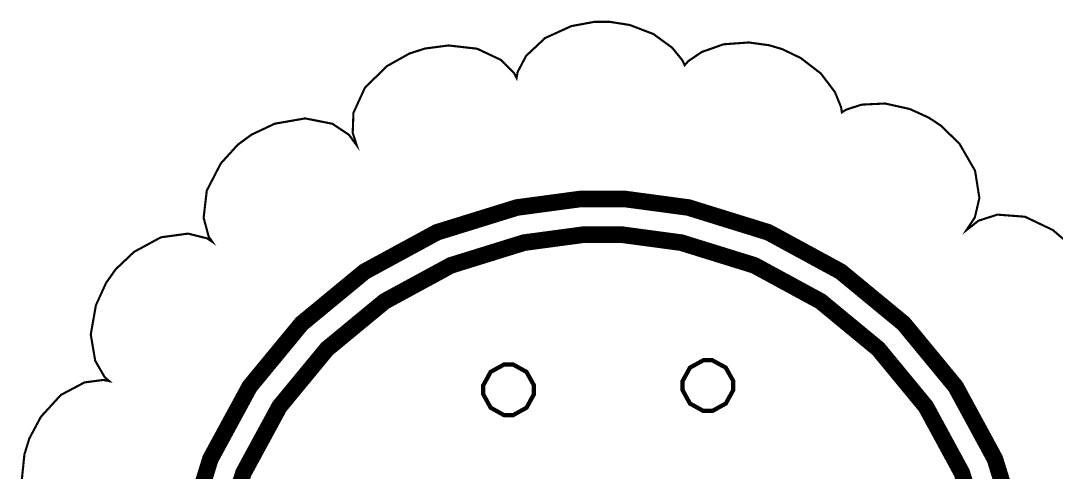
# Model space of a CAD drawing. Extents: x 0.7 to 27.4, y 1.6 to 10.2.
# Drawn here: x 2.81 to 4.103, y 5.943 to 6.507 of the extents above; entities that cross this region are included whole.
import ezdxf

# ---------------------------------------------------------------- set-up
doc = ezdxf.new("R2010")
doc.units = 0
doc.header["$MEASUREMENT"] = 0
doc.layers.add('Layer1', color=50, linetype='Continuous')

msp = doc.modelspace()

# ---------------------------------------------------------------- linework, layer by layer
at = {"color": 0}
for points, const_width in [([(2.81108, 5.93386), (2.8144, 5.96588), (2.81754, 5.97592), (2.82047, 5.98557), (2.83496, 6.01269), (2.85997, 6.04004), (2.88943, 6.05561), (2.91292, 6.05871), (2.92031, 6.05724), (2.91465, 6.06218), (2.90278, 6.08274), (2.89725, 6.11556), (2.90369, 6.15201), (2.91644, 6.18001), (2.92231, 6.18821), (2.92231, 6.18821), (2.92231, 6.18826), (2.92231, 6.18826), (2.92828, 6.19678), (2.95139, 6.21869), (2.98492, 6.23687), (3.01882, 6.24149), (3.04269, 6.23551), (3.0491, 6.23122), (3.04465, 6.23757), (3.03825, 6.26129), (3.04221, 6.29525), (3.05974, 6.32915), (3.08117, 6.35271), (3.08957, 6.35883), (3.09804, 6.36507), (3.12717, 6.37875), (3.1651, 6.38536), (3.199, 6.37869), (3.21972, 6.36496), (3.22439, 6.35867), (3.22439, 6.35867), (3.22694, 6.35519), (3.22954, 6.35167), (3.22954, 6.35167), (3.22954, 6.35167), (3.22819, 6.35585), (3.22689, 6.35997), (3.22689, 6.35997), (3.2245, 6.3674), (3.22542, 6.39225), (3.23975, 6.42367), (3.26725, 6.45063), (3.29531, 6.46636), (3.30533, 6.46957), (3.31461, 6.4726), (3.34418, 6.47646), (3.37999, 6.47239), (3.40944, 6.4585), (3.42583, 6.44239), (3.42925, 6.43587), (3.43044, 6.44308), (3.44114, 6.46349), (3.4649, 6.48574), (3.49767, 6.50065), (3.52696, 6.50603), (3.53678, 6.50603), (3.53678, 6.50603), (3.54525, 6.50603), (3.57064, 6.50201), (3.60021, 6.49072), (3.62369, 6.47358), (3.63644, 6.45779), (3.63926, 6.45182), (3.64361, 6.45676), (3.66037, 6.46821), (3.68778, 6.47792), (3.71935, 6.48019), (3.74485, 6.47672), (3.75299, 6.47428), (3.76107, 6.4719), (3.78429, 6.46072), (3.8094, 6.4414), (3.82693, 6.41824), (3.83464, 6.39942), (3.83561, 6.3929), (3.84119, 6.39638), (3.86051, 6.40256), (3.8896, 6.40397), (3.92046, 6.39708), (3.94396, 6.38644), (3.95107, 6.38178), (3.95979, 6.37603), (3.98269, 6.3534), (4.00201, 6.32004), (4.00743, 6.28597), (4.00174, 6.26172), (3.99744, 6.25521), (3.99744, 6.25521), (3.99436, 6.25054), (3.99126, 6.24582), (3.99126, 6.24582), (3.99126, 6.24582), (3.99571, 6.24929), (4.00017, 6.25276), (4.00017, 6.25276), (4.00629, 6.2576), (4.02994, 6.26519), (4.06435, 6.26253), (4.09912, 6.24599), (4.12354, 6.22504)], 0.00266), ([(4.05778, 5.86025), (4.02681, 5.96007), (3.97775, 6.0504), (3.91282, 6.12913), (3.8341, 6.19407), (3.74376, 6.24311), (3.64393, 6.27408), (3.56353, 6.28489), (3.53678, 6.28489), (3.53678, 6.28489), (3.50999, 6.28489), (3.42958, 6.27408), (3.32975, 6.24311), (3.23942, 6.19407), (3.16069, 6.12913), (3.09576, 6.0504), (3.04671, 5.96007), (3.01574, 5.86025)], 0.02067), ([(4.05778, 5.86025), (4.02681, 5.96007), (3.97775, 6.0504), (3.91282, 6.12913), (3.8341, 6.19407), (3.74376, 6.24311), (3.64393, 6.27408), (3.56353, 6.28489), (3.53678, 6.28489), (3.53678, 6.28489), (3.50999, 6.28489), (3.42958, 6.27408), (3.32975, 6.24311), (3.23942, 6.19407), (3.16069, 6.12913), (3.09576, 6.0504), (3.04671, 5.96007), (3.01574, 5.86025)], 0.02067), ([(4.05778, 5.86025), (4.02681, 5.96007), (3.97775, 6.0504), (3.91282, 6.12913), (3.8341, 6.19407), (3.74376, 6.24311), (3.64393, 6.27408), (3.56353, 6.28489), (3.53678, 6.28489), (3.53678, 6.28489), (3.50999, 6.28489), (3.42958, 6.27408), (3.32975, 6.24311), (3.23942, 6.19407), (3.16069, 6.12913), (3.09576, 6.0504), (3.04671, 5.96007), (3.01574, 5.86025)], 0.02067), ([(4.05778, 5.86025), (4.02681, 5.96007), (3.97775, 6.0504), (3.91282, 6.12913), (3.8341, 6.19407), (3.74376, 6.24311), (3.64393, 6.27408), (3.56353, 6.28489), (3.53678, 6.28489), (3.53678, 6.28489), (3.50999, 6.28489), (3.42958, 6.27408), (3.32975, 6.24311), (3.23942, 6.19407), (3.16069, 6.12913), (3.09576, 6.0504), (3.04671, 5.96007), (3.01574, 5.86025)], 0.02067), ([(4.05778, 5.86025), (4.02681, 5.96007), (3.97775, 6.0504), (3.91282, 6.12913), (3.8341, 6.19407), (3.74376, 6.24311), (3.64393, 6.27408), (3.56353, 6.28489), (3.53678, 6.28489), (3.53678, 6.28489), (3.50999, 6.28489), (3.42958, 6.27408), (3.32975, 6.24311), (3.23942, 6.19407), (3.16069, 6.12913), (3.09576, 6.0504), (3.04671, 5.96007), (3.01574, 5.86025)], 0.02067), ([(4.05778, 5.86025), (4.02681, 5.96007), (3.97775, 6.0504), (3.91282, 6.12913), (3.8341, 6.19407), (3.74376, 6.24311), (3.64393, 6.27408), (3.56353, 6.28489), (3.53678, 6.28489), (3.53678, 6.28489), (3.50999, 6.28489), (3.42958, 6.27408), (3.32975, 6.24311), (3.23942, 6.19407), (3.16069, 6.12913), (3.09576, 6.0504), (3.04671, 5.96007), (3.01574, 5.86025)], 0.02067), ([(4.05778, 5.86025), (4.02681, 5.96007), (3.97775, 6.0504), (3.91282, 6.12913), (3.8341, 6.19407), (3.74376, 6.24311), (3.64393, 6.27408), (3.56353, 6.28489), (3.53678, 6.28489), (3.53678, 6.28489), (3.50999, 6.28489), (3.42958, 6.27408), (3.32975, 6.24311), (3.23942, 6.19407), (3.16069, 6.12913), (3.09576, 6.0504), (3.04671, 5.96007), (3.01574, 5.86025)], 0.02067), ([(4.05778, 5.86019), (4.02681, 5.96007), (3.97775, 6.0504), (3.91282, 6.12913), (3.8341, 6.19407), (3.74376, 6.24311), (3.64393, 6.27408), (3.56353, 6.28489), (3.53678, 6.28489), (3.53678, 6.28489), (3.50999, 6.28489), (3.42958, 6.27408), (3.32975, 6.24311), (3.23942, 6.19407), (3.16069, 6.12913), (3.09576, 6.0504), (3.04671, 5.96007), (3.01574, 5.86025)], 0.02067), ([(4.05778, 5.86019), (4.02681, 5.96007), (3.97775, 6.0504), (3.91282, 6.12913), (3.8341, 6.19407), (3.74376, 6.24311), (3.64393, 6.27408), (3.56353, 6.28489), (3.53678, 6.28489), (3.53678, 6.28489), (3.50999, 6.28489), (3.42958, 6.27408), (3.32975, 6.24311), (3.23942, 6.19407), (3.16069, 6.12913), (3.09576, 6.0504), (3.04671, 5.96007), (3.01574, 5.86019)], 0.02067), ([(4.05778, 5.86019), (4.02681, 5.96007), (3.97775, 6.0504), (3.91282, 6.12913), (3.8341, 6.19407), (3.74376, 6.24311), (3.64393, 6.27408), (3.56353, 6.28489), (3.53678, 6.28489), (3.53678, 6.28489), (3.50999, 6.28489), (3.42958, 6.27408), (3.32975, 6.24311), (3.23942, 6.19407), (3.16069, 6.12913), (3.09576, 6.0504), (3.04671, 5.96007), (3.01574, 5.86019)], 0.02067), ([(4.05778, 5.86019), (4.02681, 5.96007), (3.97775, 6.0504), (3.91282, 6.12913), (3.8341, 6.19407), (3.74376, 6.24311), (3.64393, 6.27408), (3.56353, 6.28489), (3.53678, 6.28489), (3.53678, 6.28489), (3.50999, 6.28489), (3.42958, 6.27408), (3.32975, 6.24311), (3.23942, 6.19407), (3.16069, 6.12913), (3.09576, 6.0504), (3.04671, 5.96007), (3.01574, 5.86019)], 0.02067), ([(4.05778, 5.86019), (4.02681, 5.96001), (3.97775, 6.0504), (3.91282, 6.12913), (3.8341, 6.19407), (3.74376, 6.24311), (3.64393, 6.27408), (3.56353, 6.28489), (3.53678, 6.28489), (3.53678, 6.28489), (3.50999, 6.28489), (3.42958, 6.27408), (3.32975, 6.24311), (3.23942, 6.19407), (3.16069, 6.12913), (3.09576, 6.0504), (3.04671, 5.96001), (3.01574, 5.86019)], 0.02067), ([(4.05778, 5.86019), (4.02681, 5.96001), (3.97775, 6.0504), (3.91282, 6.12913), (3.8341, 6.19407), (3.74376, 6.24311), (3.64393, 6.27408), (3.56353, 6.28489), (3.53678, 6.28489), (3.53678, 6.28489), (3.50999, 6.28489), (3.42958, 6.27408), (3.32975, 6.24311), (3.23942, 6.19407), (3.16069, 6.12913), (3.09576, 6.0504), (3.04671, 5.96001), (3.01574, 5.86019)], 0.02067), ([(4.05778, 5.86019), (4.02681, 5.96001), (3.97775, 6.0504), (3.91282, 6.12913), (3.8341, 6.19407), (3.74376, 6.24311), (3.64393, 6.27408), (3.56353, 6.28489), (3.53678, 6.28489), (3.53678, 6.28489), (3.50999, 6.28489), (3.42958, 6.27408), (3.32975, 6.24311), (3.23942, 6.19407), (3.16069, 6.12913), (3.09576, 6.0504), (3.04671, 5.96001), (3.01574, 5.86019)], 0.02067), ([(4.05778, 5.86019), (4.02681, 5.96001), (3.97775, 6.05035), (3.91282, 6.12907), (3.8341, 6.19401), (3.74376, 6.24306), (3.64393, 6.27403), (3.56353, 6.28483), (3.53678, 6.28483), (3.53678, 6.28483), (3.50999, 6.28483), (3.42958, 6.27403), (3.32975, 6.24306), (3.23942, 6.19401), (3.16069, 6.12907), (3.09576, 6.05035), (3.04671, 5.96001), (3.01574, 5.86019)], 0.02067), ([(4.05778, 5.86019), (4.02681, 5.96001), (3.97775, 6.05035), (3.91282, 6.12907), (3.8341, 6.19401), (3.74376, 6.24306), (3.64393, 6.27403), (3.56353, 6.28483), (3.53678, 6.28483), (3.53678, 6.28483), (3.50999, 6.28483), (3.42958, 6.27403), (3.32975, 6.24306), (3.23942, 6.19401), (3.16069, 6.12907), (3.09576, 6.05035), (3.04671, 5.96001), (3.01574, 5.86019)], 0.02067), ([(4.05778, 5.86019), (4.02681, 5.96001), (3.97775, 6.05035), (3.91282, 6.12907), (3.8341, 6.19401), (3.74376, 6.24306), (3.64393, 6.27403), (3.56353, 6.28483), (3.53678, 6.28483), (3.53678, 6.28483), (3.50999, 6.28483), (3.42958, 6.27403), (3.32975, 6.24306), (3.23942, 6.19401), (3.16069, 6.12907), (3.09576, 6.05035), (3.04671, 5.96001), (3.01574, 5.86019)], 0.02067), ([(4.05778, 5.86019), (4.02681, 5.96001), (3.97775, 6.05035), (3.91282, 6.12907), (3.8341, 6.19401), (3.74376, 6.24306), (3.64393, 6.27403), (3.56353, 6.28483), (3.53678, 6.28483), (3.53678, 6.28483), (3.50999, 6.28483), (3.42958, 6.27403), (3.32975, 6.24306), (3.23942, 6.19401), (3.16069, 6.12907), (3.09576, 6.05035), (3.04671, 5.96001), (3.01574, 5.86019)], 0.02067), ([(4.05778, 5.86019), (4.02681, 5.96001), (3.97775, 6.05035), (3.91282, 6.12907), (3.8341, 6.19401), (3.74376, 6.24306), (3.64393, 6.27403), (3.56353, 6.28483), (3.53678, 6.28483), (3.53678, 6.28483), (3.50999, 6.28483), (3.42958, 6.27403), (3.32975, 6.24306), (3.23942, 6.19401), (3.16069, 6.12907), (3.09576, 6.05035), (3.04671, 5.96001), (3.01574, 5.86019)], 0.02067), ([(4.05778, 5.86019), (4.02681, 5.96001), (3.97775, 6.05035), (3.91282, 6.12907), (3.8341, 6.19401), (3.74376, 6.24306), (3.64393, 6.27403), (3.56353, 6.28483), (3.53678, 6.28483), (3.53678, 6.28483), (3.50999, 6.28483), (3.42958, 6.27403), (3.32975, 6.24306), (3.23942, 6.19401), (3.16069, 6.12907), (3.09576, 6.05035), (3.04671, 5.96001), (3.01574, 5.86019)], 0.02067), ([(4.05778, 5.86019), (4.02681, 5.96001), (3.97775, 6.05035), (3.91282, 6.12907), (3.8341, 6.19401), (3.74376, 6.24306), (3.64393, 6.27403), (3.56353, 6.28483), (3.53678, 6.28483), (3.53678, 6.28483), (3.50999, 6.28483), (3.42958, 6.27403), (3.32975, 6.24306), (3.23942, 6.19401), (3.16069, 6.12907), (3.09576, 6.05035), (3.04671, 5.96001), (3.01574, 5.86019)], 0.02067), ([(3.53678, 6.28489), (3.53678, 6.28483)], 0.02067), ([(4.01389, 5.85124), (3.98551, 5.94265), (3.9406, 6.02539), (3.88113, 6.0975), (3.80908, 6.15696), (3.72635, 6.20188), (3.63493, 6.23025), (3.56131, 6.24013), (3.53678, 6.24013), (3.53678, 6.24013), (3.51221, 6.24013), (3.43858, 6.23025), (3.34717, 6.20188), (3.26443, 6.15696), (3.19239, 6.0975), (3.13292, 6.02539), (3.088, 5.94265), (3.05963, 5.85124)], 0.02067), ([(4.01389, 5.85124), (3.98551, 5.94265), (3.9406, 6.02539), (3.88113, 6.0975), (3.80908, 6.15696), (3.72635, 6.20188), (3.63493, 6.23025), (3.56131, 6.24013), (3.53678, 6.24013), (3.53678, 6.24013), (3.51221, 6.24013), (3.43858, 6.23025), (3.34717, 6.20188), (3.26443, 6.15696), (3.19239, 6.0975), (3.13292, 6.02539), (3.088, 5.94265), (3.05963, 5.85124)], 0.02067), ([(4.01389, 5.85124), (3.98551, 5.94265), (3.9406, 6.02539), (3.88113, 6.0975), (3.80908, 6.15696), (3.72635, 6.20188), (3.63493, 6.23025), (3.56131, 6.24013), (3.53678, 6.24013), (3.53678, 6.24013), (3.51221, 6.24013), (3.43858, 6.23025), (3.34717, 6.20188), (3.26443, 6.15696), (3.19239, 6.0975), (3.13292, 6.02539), (3.088, 5.94265), (3.05963, 5.85124)], 0.02067), ([(4.01389, 5.85124), (3.98551, 5.94265), (3.9406, 6.02539), (3.88113, 6.09744), (3.80908, 6.1569), (3.72635, 6.20182), (3.63493, 6.23019), (3.56131, 6.24007), (3.53678, 6.24007), (3.53678, 6.24007), (3.51221, 6.24007), (3.43858, 6.23019), (3.34717, 6.20182), (3.26443, 6.1569), (3.19239, 6.09744), (3.13292, 6.02539), (3.088, 5.94265), (3.05963, 5.85124)], 0.02067), ([(4.01389, 5.85124), (3.98551, 5.94265), (3.9406, 6.02539), (3.88113, 6.09744), (3.80908, 6.1569), (3.72635, 6.20182), (3.63493, 6.23019), (3.56131, 6.24007), (3.53678, 6.24007), (3.53678, 6.24007), (3.51221, 6.24007), (3.43858, 6.23019), (3.34717, 6.20182), (3.26443, 6.1569), (3.19239, 6.09744), (3.13292, 6.02539), (3.088, 5.94265), (3.05963, 5.85124)], 0.02067), ([(4.01389, 5.85124), (3.98551, 5.94265), (3.9406, 6.02539), (3.88113, 6.09744), (3.80908, 6.1569), (3.72635, 6.20182), (3.63493, 6.23019), (3.56131, 6.24007), (3.53678, 6.24007), (3.53678, 6.24007), (3.51221, 6.24007), (3.43858, 6.23019), (3.34717, 6.20182), (3.26443, 6.1569), (3.19239, 6.09744), (3.13292, 6.02539), (3.088, 5.94265), (3.05963, 5.85124)], 0.02067), ([(4.01389, 5.85124), (3.98551, 5.94265), (3.9406, 6.02539), (3.88113, 6.09744), (3.80908, 6.1569), (3.72635, 6.20182), (3.63493, 6.23019), (3.56131, 6.24007), (3.53678, 6.24007), (3.53678, 6.24007), (3.51221, 6.24007), (3.43858, 6.23019), (3.34717, 6.20182), (3.26443, 6.1569), (3.19239, 6.09744), (3.13292, 6.02539), (3.088, 5.94265), (3.05963, 5.85124)], 0.02067), ([(4.01389, 5.85124), (3.98551, 5.94265), (3.9406, 6.02539), (3.88113, 6.09744), (3.80908, 6.1569), (3.72635, 6.20182), (3.63493, 6.23019), (3.56131, 6.24007), (3.53678, 6.24007), (3.53678, 6.24007), (3.51221, 6.24007), (3.43858, 6.23019), (3.34717, 6.20182), (3.26443, 6.1569), (3.19239, 6.09744), (3.13292, 6.02539), (3.088, 5.94265), (3.05963, 5.85124)], 0.02067), ([(4.01389, 5.85118), (3.98551, 5.9426), (3.9406, 6.02533), (3.88113, 6.09744), (3.80908, 6.1569), (3.72635, 6.20182), (3.63493, 6.23019), (3.56131, 6.24007), (3.53678, 6.24007), (3.53678, 6.24007), (3.51221, 6.24007), (3.43858, 6.23019), (3.34717, 6.20182), (3.26443, 6.1569), (3.19239, 6.09744), (3.13292, 6.02539), (3.088, 5.94265), (3.05963, 5.85124)], 0.02067), ([(4.01389, 5.85118), (3.98551, 5.9426), (3.9406, 6.02533), (3.88113, 6.09744), (3.80908, 6.1569), (3.72635, 6.20182), (3.63493, 6.23019), (3.56131, 6.24007), (3.53678, 6.24007), (3.53678, 6.24007), (3.51221, 6.24007), (3.43858, 6.23019), (3.34717, 6.20182), (3.26443, 6.1569), (3.19239, 6.09744), (3.13292, 6.02533), (3.088, 5.9426), (3.05963, 5.85118)], 0.02067), ([(4.01389, 5.85118), (3.98551, 5.9426), (3.9406, 6.02533), (3.88113, 6.09744), (3.80908, 6.1569), (3.72635, 6.20182), (3.63493, 6.23019), (3.56131, 6.24007), (3.53678, 6.24007), (3.53678, 6.24007), (3.51221, 6.24007), (3.43858, 6.23019), (3.34717, 6.20182), (3.26443, 6.1569), (3.19239, 6.09744), (3.13292, 6.02533), (3.088, 5.9426), (3.05963, 5.85118)], 0.02067), ([(4.01389, 5.85118), (3.98551, 5.9426), (3.9406, 6.02533), (3.88113, 6.09744), (3.80908, 6.1569), (3.72635, 6.20182), (3.63493, 6.23019), (3.56131, 6.24007), (3.53678, 6.24007), (3.53678, 6.24007), (3.51221, 6.24007), (3.43858, 6.23019), (3.34717, 6.20182), (3.26443, 6.1569), (3.19239, 6.09744), (3.13292, 6.02533), (3.088, 5.9426), (3.05963, 5.85118)], 0.02067), ([(4.01389, 5.85118), (3.98551, 5.9426), (3.9406, 6.02533), (3.88113, 6.09744), (3.80908, 6.1569), (3.72635, 6.20182), (3.63493, 6.23019), (3.56131, 6.24007), (3.53678, 6.24007), (3.53678, 6.24007), (3.51221, 6.24007), (3.43858, 6.23019), (3.34717, 6.20182), (3.26443, 6.1569), (3.19239, 6.09744), (3.13292, 6.02533), (3.088, 5.9426), (3.05963, 5.85118)], 0.02067), ([(4.01389, 5.85118), (3.98551, 5.9426), (3.9406, 6.02533), (3.88113, 6.09744), (3.80908, 6.1569), (3.72635, 6.20182), (3.63493, 6.23019), (3.56131, 6.24007), (3.53678, 6.24007), (3.53678, 6.24007), (3.51221, 6.24007), (3.43858, 6.23019), (3.34717, 6.20182), (3.26443, 6.1569), (3.19239, 6.09744), (3.13292, 6.02533), (3.088, 5.9426), (3.05963, 5.85118)], 0.02067), ([(4.01389, 5.85118), (3.98551, 5.9426), (3.9406, 6.02533), (3.88113, 6.09744), (3.80908, 6.1569), (3.72635, 6.20182), (3.63493, 6.23019), (3.56131, 6.24007), (3.53678, 6.24007), (3.53678, 6.24007), (3.51221, 6.24007), (3.43858, 6.23019), (3.34717, 6.20182), (3.26443, 6.1569), (3.19239, 6.09744), (3.13292, 6.02533), (3.088, 5.9426), (3.05963, 5.85118)], 0.02067), ([(4.01389, 5.85118), (3.98551, 5.9426), (3.9406, 6.02533), (3.88113, 6.09744), (3.80908, 6.1569), (3.72635, 6.20182), (3.63493, 6.23019), (3.56131, 6.24007), (3.53678, 6.24007), (3.53678, 6.24007), (3.51221, 6.24007), (3.43858, 6.23019), (3.34717, 6.20182), (3.26443, 6.1569), (3.19239, 6.09744), (3.13292, 6.02533), (3.088, 5.9426), (3.05963, 5.85118)], 0.02067), ([(4.01389, 5.85118), (3.98551, 5.9426), (3.9406, 6.02533), (3.88113, 6.09744), (3.80908, 6.1569), (3.72635, 6.20182), (3.63493, 6.23019), (3.56131, 6.24007), (3.53678, 6.24007), (3.53678, 6.24007), (3.51221, 6.24007), (3.43858, 6.23019), (3.34717, 6.20182), (3.26443, 6.1569), (3.19239, 6.09744), (3.13292, 6.02533), (3.088, 5.9426), (3.05963, 5.85118)], 0.02067), ([(4.01389, 5.85118), (3.98551, 5.9426), (3.9406, 6.02533), (3.88113, 6.09744), (3.80908, 6.1569), (3.72635, 6.20182), (3.63493, 6.23019), (3.56131, 6.24007), (3.53678, 6.24007), (3.53678, 6.24007), (3.51221, 6.24007), (3.43858, 6.23019), (3.34717, 6.20182), (3.26443, 6.1569), (3.19239, 6.09744), (3.13292, 6.02533), (3.088, 5.9426), (3.05963, 5.85118)], 0.02067), ([(4.01389, 5.85118), (3.98551, 5.9426), (3.9406, 6.02533), (3.88113, 6.09744), (3.80908, 6.1569), (3.72635, 6.20182), (3.63493, 6.23019), (3.56131, 6.24007), (3.53678, 6.24007), (3.53678, 6.24007), (3.51221, 6.24007), (3.43858, 6.23019), (3.34717, 6.20182), (3.26443, 6.1569), (3.19239, 6.09744), (3.13292, 6.02533), (3.088, 5.9426), (3.05963, 5.85118)], 0.02067), ([(4.01389, 5.85118), (3.98551, 5.9426), (3.9406, 6.02533), (3.88113, 6.09744), (3.80908, 6.1569), (3.72635, 6.20182), (3.63493, 6.23019), (3.56131, 6.24007), (3.53678, 6.24007), (3.53678, 6.24007), (3.51221, 6.24007), (3.43858, 6.23019), (3.34717, 6.20182), (3.26443, 6.1569), (3.19239, 6.09744), (3.13292, 6.02533), (3.088, 5.9426), (3.05963, 5.85118)], 0.02067), ([(4.01389, 5.85118), (3.98551, 5.9426), (3.9406, 6.02533), (3.88113, 6.09739), (3.80908, 6.15685), (3.72635, 6.20176), (3.63493, 6.23014), (3.56131, 6.24001), (3.53678, 6.24001), (3.53678, 6.24001), (3.51221, 6.24001), (3.43858, 6.23014), (3.34717, 6.20176), (3.26443, 6.15685), (3.19239, 6.09739), (3.13292, 6.02533), (3.088, 5.9426), (3.05963, 5.85118)], 0.02067), ([(3.53678, 6.24013), (3.53678, 6.24001)], 0.02067)]:
    msp.add_lwpolyline(points, dxfattribs=dict(at, const_width=const_width))
at = {"color": 0, "const_width": 0.02067}
for points in [[(3.53678, 6.28489), (3.53678, 6.28483), (3.53678, 6.28489)], [(3.53678, 6.24013), (3.53678, 6.24001), (3.53678, 6.24013)]]:
    msp.add_lwpolyline(points, close=True, dxfattribs=at)
at = {"layer": 'Layer1', "color": 250, "const_width": 0.02067}
for points in [[(3.53678, 6.28489), (3.53678, 6.28483)], [(3.53678, 6.24013), (3.53678, 6.24001)]]:
    msp.add_lwpolyline(points, dxfattribs=at)
for points in [[(3.53678, 6.28489), (3.53678, 6.28483), (3.53678, 6.28489)], [(3.53678, 6.24013), (3.53678, 6.24001), (3.53678, 6.24013)]]:
    msp.add_lwpolyline(points, close=True, dxfattribs=at)
at = {"layer": 'Layer1', "color": 2, "const_width": 0.00531}
for points in [[(3.41928, 6.07801), (3.41363, 6.07801), (3.39686, 6.06879), (3.38764, 6.05203), (3.38764, 6.04639), (3.38764, 6.04081), (3.39686, 6.02403), (3.41363, 6.01471), (3.41928, 6.01471), (3.42486, 6.01471), (3.44162, 6.02403), (3.4509, 6.04081), (3.4509, 6.04639), (3.4509, 6.05203), (3.44162, 6.06879), (3.42486, 6.07801), (3.41928, 6.07801)], [(3.41928, 6.07801), (3.41363, 6.07801), (3.39686, 6.06879), (3.38764, 6.05203), (3.38764, 6.04639), (3.38764, 6.04081), (3.39686, 6.02399), (3.41363, 6.01471), (3.41928, 6.01471), (3.42486, 6.01471), (3.44162, 6.02399), (3.4509, 6.04081), (3.4509, 6.04639), (3.4509, 6.05203), (3.44162, 6.06879), (3.42486, 6.07801), (3.41928, 6.07801)], [(3.41928, 6.07801), (3.41363, 6.07801), (3.39686, 6.06879), (3.38764, 6.05197), (3.38764, 6.04633), (3.38764, 6.04075), (3.39686, 6.02399), (3.41363, 6.01471), (3.41928, 6.01471), (3.42486, 6.01471), (3.44162, 6.02399), (3.4509, 6.04075), (3.4509, 6.04633), (3.4509, 6.05197), (3.44162, 6.06879), (3.42486, 6.07801), (3.41928, 6.07801)], [(3.41928, 6.07801), (3.41363, 6.07801), (3.39686, 6.06879), (3.38764, 6.05197), (3.38764, 6.04633), (3.38764, 6.04075), (3.39686, 6.02399), (3.41363, 6.01471), (3.41928, 6.01471), (3.42486, 6.01471), (3.44162, 6.02399), (3.4509, 6.04075), (3.4509, 6.04633), (3.4509, 6.05197), (3.44162, 6.06879), (3.42486, 6.07801), (3.41928, 6.07801)], [(3.41928, 6.07801), (3.41363, 6.07801), (3.39686, 6.06879), (3.38764, 6.05197), (3.38764, 6.04633), (3.38764, 6.04075), (3.39686, 6.02399), (3.41363, 6.01471), (3.41928, 6.01471), (3.42486, 6.01471), (3.44162, 6.02399), (3.4509, 6.04075), (3.4509, 6.04633), (3.4509, 6.05197), (3.44162, 6.06879), (3.42486, 6.07801), (3.41928, 6.07801)], [(3.41928, 6.07801), (3.41363, 6.07801), (3.39686, 6.06879), (3.38764, 6.05197), (3.38764, 6.04633), (3.38764, 6.04075), (3.39686, 6.02399), (3.41363, 6.01471), (3.41928, 6.01471), (3.42486, 6.01471), (3.44162, 6.02399), (3.4509, 6.04075), (3.4509, 6.04633), (3.4509, 6.05197), (3.44162, 6.06879), (3.42486, 6.07801), (3.41928, 6.07801)], [(3.41928, 6.07801), (3.41363, 6.07801), (3.39686, 6.06879), (3.38764, 6.05197), (3.38764, 6.04633), (3.38764, 6.04075), (3.39686, 6.02399), (3.41363, 6.01471), (3.41928, 6.01471), (3.42486, 6.01471), (3.44162, 6.02399), (3.4509, 6.04075), (3.4509, 6.04633), (3.4509, 6.05197), (3.44162, 6.06879), (3.42486, 6.07801), (3.41928, 6.07801)], [(3.41928, 6.07801), (3.41363, 6.07801), (3.39686, 6.06879), (3.38764, 6.05197), (3.38764, 6.04633), (3.38764, 6.04075), (3.39686, 6.02399), (3.41363, 6.01471), (3.41928, 6.01471), (3.42486, 6.01471), (3.44162, 6.02399), (3.4509, 6.04075), (3.4509, 6.04633), (3.4509, 6.05197), (3.44162, 6.06879), (3.42486, 6.07801), (3.41928, 6.07801)], [(3.41928, 6.07801), (3.41363, 6.07801), (3.39686, 6.06879), (3.38764, 6.05197), (3.38764, 6.04633), (3.38764, 6.04075), (3.39686, 6.02399), (3.41363, 6.01471), (3.41928, 6.01471), (3.42486, 6.01471), (3.44162, 6.02399), (3.4509, 6.04075), (3.4509, 6.04633), (3.4509, 6.05197), (3.44162, 6.06879), (3.42486, 6.07801), (3.41928, 6.07801)], [(3.41928, 6.07801), (3.41363, 6.07801), (3.39686, 6.06879), (3.38764, 6.05197), (3.38764, 6.04633), (3.38764, 6.04075), (3.39686, 6.02399), (3.41363, 6.01471), (3.41928, 6.01471), (3.42486, 6.01471), (3.44162, 6.02399), (3.4509, 6.04075), (3.4509, 6.04633), (3.4509, 6.05197), (3.44162, 6.06879), (3.42486, 6.07801), (3.41928, 6.07801)], [(3.41928, 6.07801), (3.41363, 6.07801), (3.39686, 6.06874), (3.38764, 6.05197), (3.38764, 6.04633), (3.38764, 6.04075), (3.39686, 6.02399), (3.41363, 6.01471), (3.41928, 6.01471), (3.42486, 6.01471), (3.44162, 6.02399), (3.4509, 6.04075), (3.4509, 6.04633), (3.4509, 6.05197), (3.44162, 6.06874), (3.42486, 6.07801), (3.41928, 6.07801)], [(3.41928, 6.07801), (3.41363, 6.07801), (3.39686, 6.06874), (3.38764, 6.05197), (3.38764, 6.04633), (3.38764, 6.04075), (3.39686, 6.02399), (3.41363, 6.01471), (3.41928, 6.01471), (3.42486, 6.01471), (3.44162, 6.02399), (3.4509, 6.04075), (3.4509, 6.04633), (3.4509, 6.05197), (3.44162, 6.06874), (3.42486, 6.07801), (3.41928, 6.07801)], [(3.41928, 6.07801), (3.41363, 6.07801), (3.39686, 6.06874), (3.38764, 6.05197), (3.38764, 6.04633), (3.38764, 6.04075), (3.39686, 6.02399), (3.41363, 6.01471), (3.41928, 6.01471), (3.42486, 6.01471), (3.44162, 6.02399), (3.4509, 6.04075), (3.4509, 6.04633), (3.4509, 6.05197), (3.44162, 6.06874), (3.42486, 6.07801), (3.41928, 6.07801)], [(3.41928, 6.07801), (3.41363, 6.07801), (3.39686, 6.06874), (3.38764, 6.05197), (3.38764, 6.04633), (3.38764, 6.04075), (3.39686, 6.02399), (3.41363, 6.01471), (3.41928, 6.01471), (3.42486, 6.01471), (3.44162, 6.02399), (3.4509, 6.04075), (3.4509, 6.04633), (3.4509, 6.05197), (3.44162, 6.06874), (3.42486, 6.07801), (3.41928, 6.07801)], [(3.41928, 6.07801), (3.41363, 6.07801), (3.39686, 6.06874), (3.38764, 6.05197), (3.38764, 6.04633), (3.38764, 6.04075), (3.39686, 6.02399), (3.41363, 6.01471), (3.41928, 6.01471), (3.42486, 6.01471), (3.44162, 6.02399), (3.4509, 6.04075), (3.4509, 6.04633), (3.4509, 6.05197), (3.44162, 6.06874), (3.42486, 6.07801), (3.41928, 6.07801)], [(3.41928, 6.07801), (3.41363, 6.07801), (3.39686, 6.06874), (3.38764, 6.05197), (3.38764, 6.04633), (3.38764, 6.04075), (3.39686, 6.02399), (3.41363, 6.01471), (3.41928, 6.01471), (3.42486, 6.01471), (3.44162, 6.02399), (3.4509, 6.04075), (3.4509, 6.04633), (3.4509, 6.05197), (3.44162, 6.06874), (3.42486, 6.07801), (3.41928, 6.07801)], [(3.41928, 6.07801), (3.41363, 6.07801), (3.39686, 6.06874), (3.38764, 6.05197), (3.38764, 6.04633), (3.38764, 6.04075), (3.39686, 6.02399), (3.41363, 6.01471), (3.41928, 6.01471), (3.42486, 6.01471), (3.44162, 6.02399), (3.4509, 6.04075), (3.4509, 6.04633), (3.4509, 6.05197), (3.44162, 6.06874), (3.42486, 6.07801), (3.41928, 6.07801)], [(3.41928, 6.07801), (3.41363, 6.07801), (3.39686, 6.06874), (3.38764, 6.05197), (3.38764, 6.04633), (3.38764, 6.04075), (3.39686, 6.02399), (3.41363, 6.01471), (3.41928, 6.01471), (3.42486, 6.01471), (3.44162, 6.02399), (3.4509, 6.04075), (3.4509, 6.04633), (3.4509, 6.05197), (3.44162, 6.06874), (3.42486, 6.07801), (3.41928, 6.07801)], [(3.41928, 6.07801), (3.41363, 6.07801), (3.39686, 6.06874), (3.38764, 6.05197), (3.38764, 6.04633), (3.38764, 6.04075), (3.39686, 6.02399), (3.41363, 6.01471), (3.41928, 6.01471), (3.42486, 6.01471), (3.44162, 6.02399), (3.4509, 6.04075), (3.4509, 6.04633), (3.4509, 6.05197), (3.44162, 6.06874), (3.42486, 6.07801), (3.41928, 6.07801)], [(3.41928, 6.07801), (3.41363, 6.07801), (3.39686, 6.06874), (3.38764, 6.05197), (3.38764, 6.04633), (3.38764, 6.04075), (3.39686, 6.02399), (3.41363, 6.01471), (3.41928, 6.01471), (3.42486, 6.01471), (3.44162, 6.02399), (3.4509, 6.04075), (3.4509, 6.04633), (3.4509, 6.05197), (3.44162, 6.06874), (3.42486, 6.07801), (3.41928, 6.07801)], [(3.41928, 6.07801), (3.41363, 6.07801), (3.39686, 6.06874), (3.38764, 6.05197), (3.38764, 6.04633), (3.38764, 6.04075), (3.39686, 6.02399), (3.41363, 6.01471), (3.41928, 6.01471), (3.42486, 6.01471), (3.44162, 6.02399), (3.4509, 6.04075), (3.4509, 6.04633), (3.4509, 6.05197), (3.44162, 6.06874), (3.42486, 6.07801), (3.41928, 6.07801)], [(3.41928, 6.07801), (3.41928, 6.07796), (3.41928, 6.07801)], [(3.66824, 6.08328), (3.6626, 6.08328), (3.64583, 6.07406), (3.63661, 6.05729), (3.63661, 6.05165), (3.63661, 6.04606), (3.64583, 6.02929), (3.6626, 6.02001), (3.66824, 6.02001), (3.67383, 6.02001), (3.6906, 6.02929), (3.69993, 6.04606), (3.69993, 6.05165), (3.69993, 6.05729), (3.6906, 6.07406), (3.67383, 6.08328), (3.66824, 6.08328)], [(3.66824, 6.08328), (3.6626, 6.08328), (3.64583, 6.07406), (3.63661, 6.05729), (3.63661, 6.05165), (3.63661, 6.04606), (3.64583, 6.02929), (3.6626, 6.02001), (3.66824, 6.02001), (3.67383, 6.02001), (3.6906, 6.02929), (3.69993, 6.04606), (3.69993, 6.05165), (3.69993, 6.05729), (3.6906, 6.07406), (3.67383, 6.08328), (3.66824, 6.08328)], [(3.66824, 6.08328), (3.6626, 6.08328), (3.64583, 6.07406), (3.63661, 6.05729), (3.63661, 6.05165), (3.63661, 6.04606), (3.64583, 6.02929), (3.6626, 6.02001), (3.66824, 6.02001), (3.67383, 6.02001), (3.6906, 6.02929), (3.69993, 6.04606), (3.69993, 6.05165), (3.69993, 6.05729), (3.6906, 6.07406), (3.67383, 6.08328), (3.66824, 6.08328)], [(3.66824, 6.08328), (3.6626, 6.08328), (3.64583, 6.07406), (3.63661, 6.05729), (3.63661, 6.05165), (3.63661, 6.04606), (3.64583, 6.02929), (3.6626, 6.02001), (3.66824, 6.02001), (3.67383, 6.02001), (3.6906, 6.02929), (3.69993, 6.04606), (3.69993, 6.05165), (3.69993, 6.05729), (3.6906, 6.07406), (3.67383, 6.08328), (3.66824, 6.08328)], [(3.66824, 6.08328), (3.6626, 6.08328), (3.64583, 6.07406), (3.63661, 6.05729), (3.63661, 6.05165), (3.63661, 6.04606), (3.64583, 6.02929), (3.6626, 6.02001), (3.66824, 6.02001), (3.67383, 6.02001), (3.6906, 6.02929), (3.69993, 6.04606), (3.69993, 6.05165), (3.69993, 6.05729), (3.6906, 6.07406), (3.67383, 6.08328), (3.66824, 6.08328)], [(3.66824, 6.08328), (3.6626, 6.08328), (3.64583, 6.07406), (3.63661, 6.05729), (3.63661, 6.05165), (3.63661, 6.04606), (3.64583, 6.02929), (3.6626, 6.02001), (3.66824, 6.02001), (3.67383, 6.02001), (3.6906, 6.02929), (3.69993, 6.04606), (3.69993, 6.05165), (3.69993, 6.05729), (3.6906, 6.07406), (3.67383, 6.08328), (3.66824, 6.08328)], [(3.66824, 6.08328), (3.6626, 6.08328), (3.64583, 6.07406), (3.63661, 6.05729), (3.63661, 6.05165), (3.63661, 6.04606), (3.64583, 6.02929), (3.6626, 6.02001), (3.66824, 6.02001), (3.67383, 6.02001), (3.6906, 6.02929), (3.69993, 6.04606), (3.69993, 6.05165), (3.69993, 6.05729), (3.6906, 6.07406), (3.67383, 6.08328), (3.66824, 6.08328)], [(3.66824, 6.08328), (3.6626, 6.08328), (3.64583, 6.07406), (3.63661, 6.05729), (3.63661, 6.05165), (3.63661, 6.04606), (3.64583, 6.02929), (3.6626, 6.02001), (3.66824, 6.02001), (3.67383, 6.02001), (3.6906, 6.02929), (3.69993, 6.04606), (3.69993, 6.05165), (3.69993, 6.05729), (3.6906, 6.07406), (3.67383, 6.08328), (3.66824, 6.08328)], [(3.66824, 6.08328), (3.6626, 6.08328), (3.64583, 6.07406), (3.63661, 6.05729), (3.63661, 6.05165), (3.63661, 6.04606), (3.64583, 6.02929), (3.6626, 6.02001), (3.66824, 6.02001), (3.67383, 6.02001), (3.6906, 6.02929), (3.69993, 6.04606), (3.69993, 6.05165), (3.69993, 6.05729), (3.6906, 6.07406), (3.67383, 6.08328), (3.66824, 6.08328)], [(3.66824, 6.08328), (3.6626, 6.08328), (3.64583, 6.07406), (3.63661, 6.05729), (3.63661, 6.05165), (3.63661, 6.04606), (3.64583, 6.02929), (3.6626, 6.01997), (3.66824, 6.01997), (3.67383, 6.01997), (3.6906, 6.02929), (3.69993, 6.04606), (3.69993, 6.05165), (3.69993, 6.05729), (3.6906, 6.07406), (3.67383, 6.08328), (3.66824, 6.08328)], [(3.66824, 6.08328), (3.6626, 6.08328), (3.64583, 6.07406), (3.63661, 6.05729), (3.63661, 6.05165), (3.63661, 6.04606), (3.64583, 6.02929), (3.6626, 6.01997), (3.66824, 6.01997), (3.67383, 6.01997), (3.6906, 6.02929), (3.69993, 6.04606), (3.69993, 6.05165), (3.69993, 6.05729), (3.6906, 6.07406), (3.67383, 6.08328), (3.66824, 6.08328)], [(3.66824, 6.08328), (3.6626, 6.08328), (3.64583, 6.07406), (3.63661, 6.05729), (3.63661, 6.05165), (3.63661, 6.04606), (3.64583, 6.02929), (3.6626, 6.01997), (3.66824, 6.01997), (3.67383, 6.01997), (3.6906, 6.02929), (3.69993, 6.04606), (3.69993, 6.05165), (3.69993, 6.05729), (3.6906, 6.07406), (3.67383, 6.08328), (3.66824, 6.08328)], [(3.66824, 6.08328), (3.6626, 6.08328), (3.64583, 6.07406), (3.63661, 6.05729), (3.63661, 6.05165), (3.63661, 6.04606), (3.64583, 6.02929), (3.6626, 6.01997), (3.66824, 6.01997), (3.67383, 6.01997), (3.6906, 6.02929), (3.69993, 6.04606), (3.69993, 6.05165), (3.69993, 6.05729), (3.6906, 6.07406), (3.67383, 6.08328), (3.66824, 6.08328)], [(3.66824, 6.08328), (3.6626, 6.08328), (3.64583, 6.07406), (3.63661, 6.05729), (3.63661, 6.05165), (3.63661, 6.04606), (3.64583, 6.02929), (3.6626, 6.01997), (3.66824, 6.01997), (3.67383, 6.01997), (3.6906, 6.02929), (3.69993, 6.04606), (3.69993, 6.05165), (3.69993, 6.05729), (3.6906, 6.07406), (3.67383, 6.08328), (3.66824, 6.08328)], [(3.66824, 6.08328), (3.6626, 6.08328), (3.64583, 6.07406), (3.63661, 6.05729), (3.63661, 6.05165), (3.63661, 6.04606), (3.64583, 6.02929), (3.6626, 6.01997), (3.66824, 6.01997), (3.67383, 6.01997), (3.6906, 6.02929), (3.69993, 6.04606), (3.69993, 6.05165), (3.69993, 6.05729), (3.6906, 6.07406), (3.67383, 6.08328), (3.66824, 6.08328)], [(3.66824, 6.08328), (3.6626, 6.08328), (3.64583, 6.07406), (3.63661, 6.05729), (3.63661, 6.05165), (3.63661, 6.04606), (3.64583, 6.02929), (3.6626, 6.01997), (3.66824, 6.01997), (3.67383, 6.01997), (3.6906, 6.02929), (3.69993, 6.04606), (3.69993, 6.05165), (3.69993, 6.05729), (3.6906, 6.07406), (3.67383, 6.08328), (3.66824, 6.08328)], [(3.66824, 6.08328), (3.6626, 6.08328), (3.64583, 6.07406), (3.63661, 6.05729), (3.63661, 6.05165), (3.63661, 6.04606), (3.64583, 6.02929), (3.6626, 6.01997), (3.66824, 6.01997), (3.67383, 6.01997), (3.6906, 6.02929), (3.69993, 6.04606), (3.69993, 6.05165), (3.69993, 6.05729), (3.6906, 6.07406), (3.67383, 6.08328), (3.66824, 6.08328)], [(3.66824, 6.08328), (3.6626, 6.08328), (3.64583, 6.07406), (3.63661, 6.05729), (3.63661, 6.05165), (3.63661, 6.04606), (3.64583, 6.02924), (3.6626, 6.01997), (3.66824, 6.01997), (3.67383, 6.01997), (3.6906, 6.02924), (3.69993, 6.04606), (3.69993, 6.05165), (3.69993, 6.05729), (3.6906, 6.07406), (3.67383, 6.08328), (3.66824, 6.08328)], [(3.66824, 6.08328), (3.6626, 6.08328), (3.64583, 6.07406), (3.63661, 6.05729), (3.63661, 6.05165), (3.63661, 6.04606), (3.64583, 6.02924), (3.6626, 6.01997), (3.66824, 6.01997), (3.67383, 6.01997), (3.6906, 6.02924), (3.69993, 6.04606), (3.69993, 6.05165), (3.69993, 6.05729), (3.6906, 6.07406), (3.67383, 6.08328), (3.66824, 6.08328)], [(3.66824, 6.08328), (3.6626, 6.08328), (3.64583, 6.07406), (3.63661, 6.05729), (3.63661, 6.05165), (3.63661, 6.04606), (3.64583, 6.02924), (3.6626, 6.01997), (3.66824, 6.01997), (3.67383, 6.01997), (3.6906, 6.02924), (3.69993, 6.04606), (3.69993, 6.05165), (3.69993, 6.05729), (3.6906, 6.07406), (3.67383, 6.08328), (3.66824, 6.08328)], [(3.66824, 6.08328), (3.6626, 6.08328), (3.64583, 6.07406), (3.63661, 6.05729), (3.63661, 6.05165), (3.63661, 6.04606), (3.64583, 6.02924), (3.6626, 6.01997), (3.66824, 6.01997), (3.67383, 6.01997), (3.6906, 6.02924), (3.69993, 6.04606), (3.69993, 6.05165), (3.69993, 6.05729), (3.6906, 6.07406), (3.67383, 6.08328), (3.66824, 6.08328)]]:
    msp.add_lwpolyline(points, close=True, dxfattribs=at)
for points in [[(3.38764, 6.04639), (3.38764, 6.04633)], [(3.4509, 6.04639), (3.4509, 6.04633)], [(3.66824, 6.02001), (3.66824, 6.01997)]]:
    msp.add_lwpolyline(points, dxfattribs=at)

doc.saveas('drawing.dxf')
